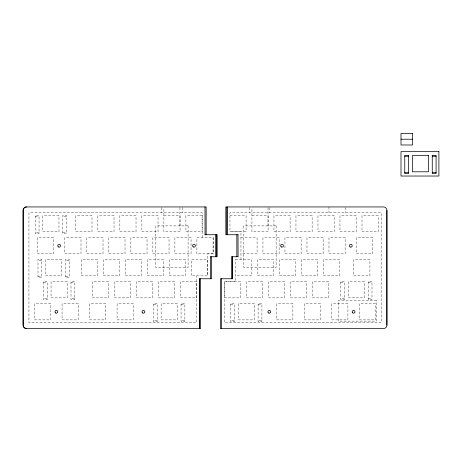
<?xml version="1.0" encoding="UTF-8"?>
<svg xmlns="http://www.w3.org/2000/svg" width="462" height="462" viewBox="0 0 462 462"><rect width="100%" height="100%" fill="white"/><g stroke="black" fill="none" stroke-linecap="round" stroke-linejoin="round"><path stroke-width="0.35" stroke-dasharray="2.31 1.73" d="M39.051 232.681L39.045 233.61L35.233 233.61L35.233 215.35L39.045 215.35L39.051 216.274L39.051 232.681L35.233 232.681M41.799 260.302L41.799 259.378L37.988 259.378L37.988 277.633L41.799 277.633L41.799 260.302L37.988 260.302M47.303 298.723L47.303 299.647L43.486 299.647L43.486 281.393L47.303 281.393L47.303 282.317L47.303 298.723L43.486 298.723M69.3 260.302L69.3 259.378L65.489 259.378L65.489 277.633L69.3 277.633L69.3 260.302L65.489 260.302M74.804 298.723L74.804 299.647L70.992 299.647L70.992 281.393L74.804 281.393L74.804 282.317L74.804 298.723L70.992 298.723M157.369 320.738L157.369 321.662L153.557 321.662L153.557 303.401L157.369 303.401L157.369 304.325L157.369 320.738L153.557 320.738M184.869 320.738L184.869 321.662L181.058 321.662L181.058 303.401L184.869 303.401L184.869 304.325L184.869 320.738L181.058 320.738M234.419 320.738L234.413 321.662L230.602 321.662L230.602 303.401L234.413 303.401L234.419 304.325L234.419 320.738L230.602 320.738M261.919 320.738L261.919 321.662L258.102 321.662L258.102 303.401L261.919 303.401L261.919 304.325L261.919 320.738L258.102 320.738M344.485 298.723L344.485 299.647L340.667 299.647L340.667 281.393L344.485 281.393L344.485 298.723L340.667 298.723M66.551 216.274L66.551 215.35L62.74 215.35L62.74 233.61L66.551 233.61L66.551 216.274L62.74 216.274M163.877 215.638L180.053 215.638L180.053 231.814L163.877 231.814L163.877 207.646M229.914 215.638L246.096 215.638L246.096 231.814L229.914 231.814M251.929 215.638L268.11 215.638L268.11 231.814L251.929 231.814L251.929 207.646M35.233 216.274L39.051 216.274M62.74 232.681L66.551 232.681M240.921 237.653L257.097 237.653L257.097 253.829L240.921 253.829M235.418 259.667L251.599 259.667L251.599 275.843L235.418 275.843M37.988 276.709L41.799 276.709M65.489 276.709L69.3 276.709M43.486 282.317L47.303 282.317M70.992 282.317L74.804 282.317M340.667 282.317L344.485 282.317M368.174 282.317L371.985 282.317M368.174 298.723L371.985 298.723M153.557 304.325L157.369 304.325M181.058 304.325L184.869 304.325M230.602 304.325L234.419 304.325M258.102 304.325L261.919 304.325M345.154 207.588L345.154 212.722M328.973 206.941L328.973 212.722M269.15 207.588L269.15 212.722M267.995 207.646L267.995 225.895M249.619 207.588L249.619 212.722M240.962 259.638L240.962 231.843L229.955 231.82L229.955 212.722L381.162 212.722L381.162 322.788L224.451 322.788L224.451 281.653L235.458 281.653L235.458 259.638M213.074 237.653L213.074 253.829L196.893 253.829L196.893 237.653L213.167 237.624L213.167 253.857L207.669 253.857L207.669 275.872L191.395 275.843L191.395 259.667L207.571 259.667L207.571 275.843M202.165 237.624L202.165 212.722L28.944 212.722L28.944 322.788L196.662 322.788L196.662 275.872M182.247 207.588L182.247 212.722M179.937 207.646L179.937 225.895M161.567 207.588L161.567 212.722M58.98 215.638L42.804 215.638L42.804 231.814L58.98 231.814L58.98 215.638M92.002 215.638L75.82 215.638L75.82 231.814L92.002 231.814L92.002 215.638M114.016 215.638L97.834 215.638L97.834 231.814L114.016 231.814L114.016 215.638M136.024 215.638L119.849 215.638L119.849 231.814L136.024 231.814L136.024 215.638M158.039 215.638L141.863 215.638L141.863 231.814L158.039 231.814L158.039 215.638M202.067 215.638L185.891 215.638L185.891 231.814L202.067 231.814L202.067 215.638M290.119 215.638L273.943 215.638L273.943 231.814L290.119 231.814L290.119 215.638M312.133 215.638L295.957 215.638L295.957 231.814L312.133 231.814L312.133 215.638M334.147 215.638L317.972 215.638L317.972 231.814L334.147 231.814L334.147 215.638M356.162 215.638L339.98 215.638L339.98 231.814L356.162 231.814L356.162 215.638M378.176 215.638L361.994 215.638L361.994 231.814L378.176 231.814L378.176 215.638M188.086 225.895L155.729 225.895L155.729 267.492L188.086 267.492L188.086 225.895M276.137 225.895L243.786 225.895L243.786 267.492L276.137 267.492L276.137 225.895M53.477 237.653L37.301 237.653L37.301 253.829L53.477 253.829L53.477 237.653M80.994 237.653L64.813 237.653L64.813 253.829L80.994 253.829L80.994 237.653M103.009 237.653L86.827 237.653L86.827 253.829L103.009 253.829L103.009 237.653M125.017 237.653L108.841 237.653L108.841 253.829L125.017 253.829L125.017 237.653M147.031 237.653L130.856 237.653L130.856 253.829L147.031 253.829L147.031 237.653M169.046 237.653L152.87 237.653L152.87 253.829L169.046 253.829L169.046 237.653M191.06 237.653L174.884 237.653L174.884 253.829L191.06 253.829L191.06 237.653M279.112 237.653L262.936 237.653L262.936 253.829L279.112 253.829L279.112 237.653M301.126 237.653L284.95 237.653L284.95 253.829L301.126 253.829L301.126 237.653M323.14 237.653L306.964 237.653L306.964 253.829L323.14 253.829L323.14 237.653M345.154 237.653L328.979 237.653L328.979 253.829L345.154 253.829L345.154 237.653M372.672 237.653L356.491 237.653L356.491 253.829L372.672 253.829L372.672 237.653M61.735 259.667L45.553 259.667L45.553 275.843L61.735 275.843L61.735 259.667M97.505 259.667L81.324 259.667L81.324 275.843L97.505 275.843L97.505 259.667M119.519 259.667L103.338 259.667L103.338 275.843L119.519 275.843L119.519 259.667M141.534 259.667L125.352 259.667L125.352 275.843L141.534 275.843L141.534 259.667M163.542 259.667L147.366 259.667L147.366 275.843L163.542 275.843L163.542 259.667M185.557 259.667L169.381 259.667L169.381 275.843L185.557 275.843L185.557 259.667M273.614 259.667L257.432 259.667L257.432 275.843L273.614 275.843L273.614 259.667M295.622 259.667L279.446 259.667L279.446 275.843L295.622 275.843L295.622 259.667M317.637 259.667L301.461 259.667L301.461 275.843L317.637 275.843L317.637 259.667M339.651 259.667L323.475 259.667L323.475 275.843L339.651 275.843L339.651 259.667M369.918 259.667L353.742 259.667L353.742 275.843L369.918 275.843L369.918 259.667M371.985 281.393L368.174 281.393L368.174 299.647L371.985 299.647L371.985 281.393M67.233 281.681L51.057 281.681L51.057 297.857L67.233 297.857L67.233 281.681M108.512 281.681L92.331 281.681L92.331 297.857L108.512 297.857L108.512 281.681M130.527 281.681L114.345 281.681L114.345 297.857L130.527 297.857L130.527 281.681M152.541 281.681L136.359 281.681L136.359 297.857L152.541 297.857L152.541 281.681M174.549 281.681L158.374 281.681L158.374 297.857L174.549 297.857L174.549 281.681M196.564 281.681L180.388 281.681L180.388 297.857L196.564 297.857L196.564 281.681M240.592 281.681L224.411 281.681L224.411 297.857L240.592 297.857L240.592 281.681M262.607 281.681L246.425 281.681L246.425 297.857L262.607 297.857L262.607 281.681M284.615 281.681L268.439 281.681L268.439 297.857L284.615 297.857L284.615 281.681M306.629 281.681L290.454 281.681L290.454 297.857L306.629 297.857L306.629 281.681M328.644 281.681L312.468 281.681L312.468 297.857L328.644 297.857L328.644 281.681M364.414 281.681L348.238 281.681L348.238 297.857L364.414 297.857L364.414 281.681M376.449 300.317L338.317 300.317L338.317 321.119L376.449 321.119L376.449 300.317M50.728 303.696L34.546 303.696L34.546 319.871L50.728 319.871L50.728 303.696M78.24 303.696L62.064 303.696L62.064 319.871L78.24 319.871L78.24 303.696M105.758 303.696L89.582 303.696L89.582 319.871L105.758 319.871L105.758 303.696M133.275 303.696L117.1 303.696L117.1 319.871L133.275 319.871L133.275 303.696M177.298 303.696L161.123 303.696L161.123 319.871L177.298 319.871L177.298 303.696M254.348 303.696L238.173 303.696L238.173 319.871L254.348 319.871L254.348 303.696M292.873 303.696L276.692 303.696L276.692 319.871L292.873 319.871L292.873 303.696M320.385 303.696L304.21 303.696L304.21 319.871L320.385 319.871L320.385 303.696M347.909 303.696L331.728 303.696L331.728 319.871L347.909 319.871L347.909 303.696M375.421 303.696L359.245 303.696L359.245 319.871L375.421 319.871L375.421 303.696"/><path stroke-width="0.69" d="M432.265 156.254L432.265 155.33L436.076 155.33L436.076 173.585L432.265 173.585L432.265 156.254L436.076 156.254M400.999 139.212L412.554 139.212M404.758 156.254L408.575 156.254M404.758 172.661L408.575 172.661M432.265 172.661L436.076 172.661M204.984 234.736L217.146 234.736L217.146 256.751L210.487 256.751M238.074 234.736L225.843 234.736L225.843 206.941L383.472 206.941A3.465 3.465 0 0 1 386.937 210.412L386.937 325.098A3.465 3.465 0 0 1 383.472 328.569L220.339 328.569L220.339 278.759L232.571 278.759L232.571 256.751M386.867 210.412L386.867 325.098M238.005 234.736L238.074 256.751L231.347 256.751L231.347 278.759M236.85 234.736L236.85 256.751M232.502 256.751L232.502 278.759M221.494 278.759L221.494 328.569M216.06 234.736L216.06 256.751M215.991 234.736L215.991 256.751M211.642 256.751L211.642 278.759L199.48 278.759L199.48 328.569M210.557 256.751L210.557 278.759M206.139 234.736L206.139 206.941L26.565 206.941A3.465 3.465 0 0 0 23.1 210.412L23.1 325.098A3.465 3.465 0 0 0 26.565 328.569L200.635 328.569L200.635 278.759M204.984 206.941L205.053 234.736M199.549 278.759L199.549 328.569M26.634 206.941A3.465 3.465 0 0 0 23.169 210.412L23.169 325.098A3.465 3.465 0 0 0 26.634 328.569M412.554 133.431L400.999 133.431L400.999 144.987L412.554 144.987L412.554 133.431M438.9 151.652L400.999 151.652L400.999 176.034L438.9 176.034L438.9 151.652M408.575 155.33L404.758 155.33L404.758 173.585L408.575 173.585L408.575 155.33M428.505 155.619L412.329 155.619L412.329 171.795L428.505 171.795L428.505 155.619M227.067 234.736L227.067 206.941L226.998 234.736M193.283 246.945A1.386 1.386 0 0 0 195.362 245.744A1.386 1.386 0 0 0 193.283 244.542A1.386 1.386 0 0 0 193.283 246.945M142.723 312.982A1.386 1.386 0 0 0 144.802 311.781A1.386 1.386 0 0 0 142.723 310.579A1.386 1.386 0 0 0 142.723 312.982M58.455 246.945A1.386 1.386 0 0 0 60.534 245.744A1.386 1.386 0 0 0 58.455 244.542A1.386 1.386 0 0 0 58.455 246.945M55.7 312.982A1.386 1.386 0 0 0 57.779 311.781A1.386 1.386 0 0 0 55.7 310.579A1.386 1.386 0 0 0 55.7 312.982M350.127 246.945A1.386 1.386 0 0 0 352.211 245.744A1.386 1.386 0 0 0 350.127 244.542A1.386 1.386 0 0 0 350.127 246.945M281.341 246.945A1.386 1.386 0 0 0 283.42 245.744A1.386 1.386 0 0 0 281.341 244.542A1.386 1.386 0 0 0 281.341 246.945M268.613 312.982A1.386 1.386 0 0 0 270.692 311.781A1.386 1.386 0 0 0 268.613 310.579A1.386 1.386 0 0 0 268.613 312.982M352.593 312.762A1.386 1.386 0 0 0 354.914 312.139A1.386 1.386 0 0 0 353.216 310.441A1.386 1.386 0 0 0 352.593 312.762"/></g></svg>
